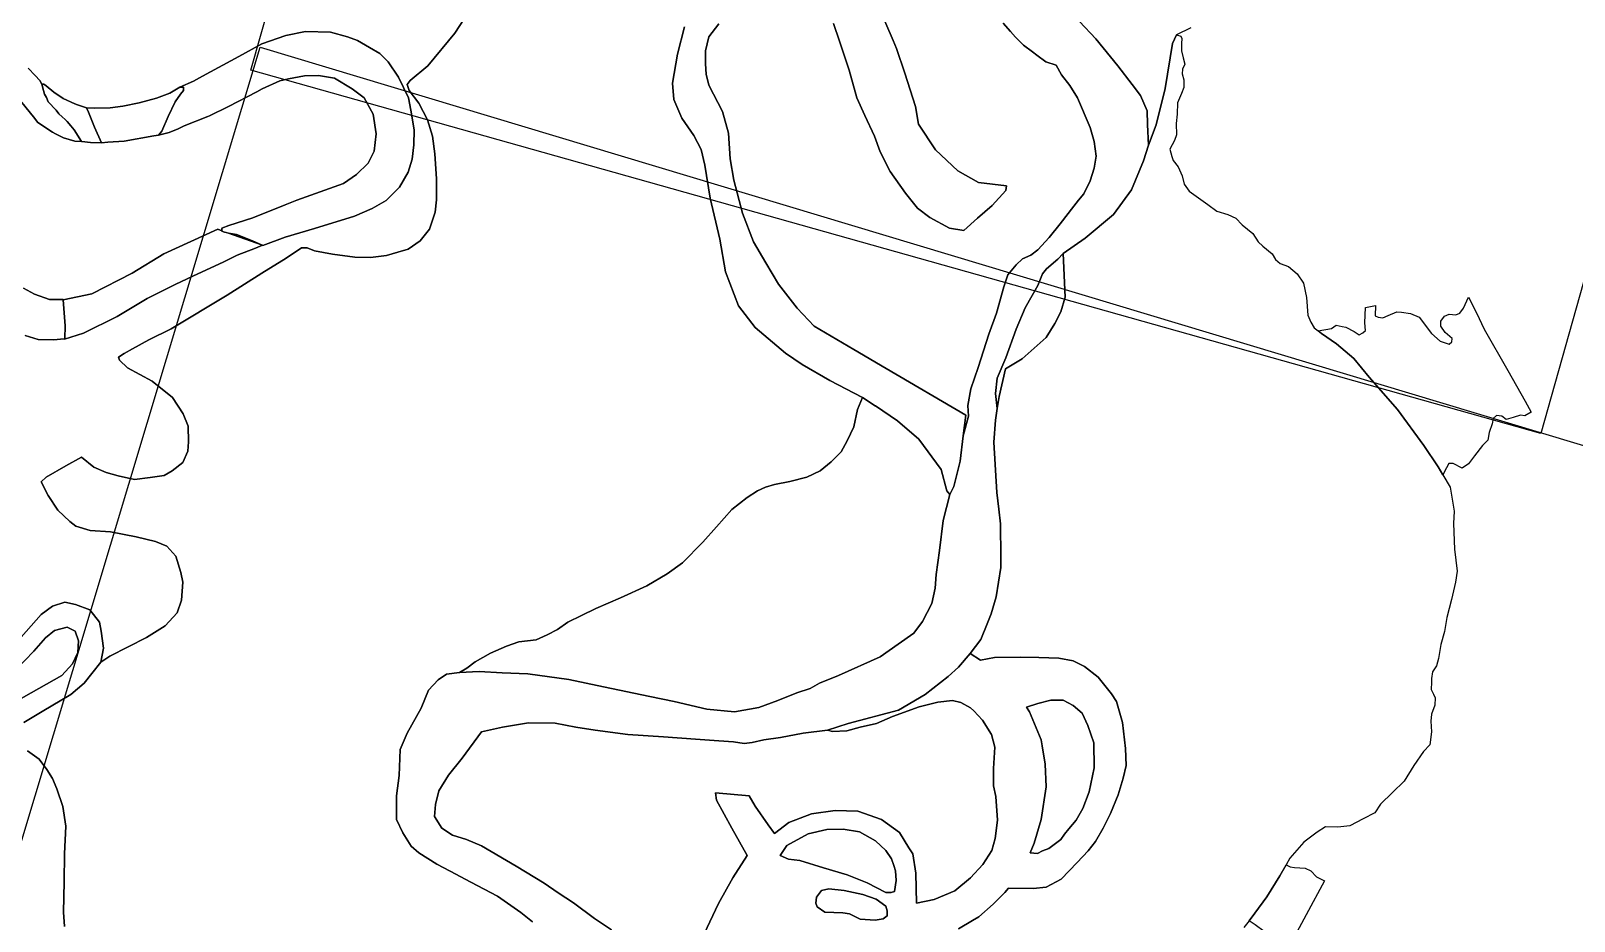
# Model space of a CAD drawing. Header units: inches. Extents: x 288635 to 1232953, y 676945 to 1655780.
# Drawn here: x 402985 to 440498, y 914513 to 936147 of the extents above; entities that cross this region are included whole.
import ezdxf

# ---------------------------------------------------------------- set-up
doc = ezdxf.new("R2010")
doc.units = ezdxf.units.IN
doc.header["$MEASUREMENT"] = 0
doc.layers.add('Images', color=7, linetype='Continuous')
picture_1 = doc.add_image_def('image12.jpg', size_in_pixel=(1536, 2752))
picture_2 = doc.add_image_def('image13.jpg', size_in_pixel=(2536, 3725))

msp = doc.modelspace()

# ---------------------------------------------------------------- linework, layer by layer
at = {"color": 1}
for points in [[(423459.3429, 937045.8249), (423943.1592, 935912.1061), (424026.6107, 935716.5556), (424229.8111, 935115.4211), (424492.2783, 934311.0861), (424561.7082, 933883.8994), (424974.8792, 933252.7507), (425516.747, 932744.7497), (426016.2813, 932465.3491), (426702.0827, 932380.6823), (426682.69, 932271.6189), (426354.9487, 931906.548), (425999.348, 931593.2807), (425660.6806, 931296.9468), (425318.8383, 931352.333), (424837.2956, 931611.6252), (424535.67, 931839.1673), (424244.6278, 932204.293), (423874.2104, 932733.4608), (423630.7932, 933204.42), (423487.9179, 933585.4208), (423260.3758, 934093.4218), (423059.2921, 934522.0477), (422879.3751, 935188.799), (422641.2496, 935897.8838), (422498.3743, 936326.5096)], [(422498.3743, 936326.5096), (422641.2496, 935897.8838), (422879.3751, 935188.799), (423059.2921, 934522.0477), (423260.3758, 934093.4218), (423487.9179, 933585.4208), (423630.7932, 933204.42), (423874.2104, 932733.4608), (424244.6278, 932204.293), (424535.67, 931839.1673), (424837.2956, 931611.6252), (425318.8383, 931352.333), (425660.6806, 931296.9468), (425999.348, 931593.2807), (426354.9487, 931906.548), (426682.69, 932271.6189), (426702.0827, 932380.6823), (426016.2813, 932465.3491), (425516.747, 932744.7497), (424974.8792, 933252.7507), (424561.7082, 933883.8994), (424492.2783, 934311.0861), (424229.8111, 935115.4211), (424026.6107, 935716.5556), (423943.1592, 935912.1061), (423459.3429, 937045.8249)], [(413640.8126, 936626.5195), (413290.2919, 936088.0384), (412634.9706, 935295.5568), (412203.1697, 934945.0361), (412132.0495, 934843.4359), (412177.7696, 934701.1957), (412416.5301, 934391.315), (412629.8905, 933984.9142), (412746.7308, 933588.6734), (412802.6109, 933156.8726), (412843.251, 932552.3514), (412848.331, 932039.2703), (412812.7709, 931739.5497), (412675.6106, 931328.0689), (412452.0902, 931048.6683), (412157.4496, 930845.4679), (411908.5291, 930769.2678), (411629.1285, 930687.9876), (411243.0478, 930642.2675), (410856.967, 930647.3475), (410313.4059, 930718.4677), (409876.525, 930799.7479), (409698.7247, 930870.868), (409561.5644, 930870.868), (409190.7237, 930621.9475), (408596.3625, 930261.2668), (407753.0808, 929722.7857), (406396.7181, 928904.9041), (405853.157, 928635.6635), (405456.9162, 928422.3031), (405253.7158, 928310.5429), (405116.5555, 928219.1027), (405136.8756, 928142.9025), (405334.996, 927954.9422), (405934.4372, 927634.9015), (406427.1981, 927238.6607), (406686.2787, 926842.4199), (406808.1989, 926537.6193), (406813.2789, 926156.6186), (406798.0389, 925933.0981), (406676.1186, 925658.7776), (406417.0381, 925455.5772), (406223.9977, 925338.7369), (405883.637, 925293.0168), (405502.6363, 925247.2967), (405106.3955, 925333.6569), (404816.8349, 925414.9371), (404512.0343, 925541.9373), (404212.3137, 925785.7778), (403831.3129, 925577.4974), (403358.872, 925298.0968), (403236.9518, 925191.4166), (403404.5921, 924856.136), (403638.2726, 924500.5353), (403932.9131, 924226.2147), (404080.2334, 924109.3745), (404425.6741, 924002.6943), (404923.5151, 923977.2942), (405548.3564, 923855.374), (406010.6373, 923738.5337), (406290.0379, 923626.7735), (406508.4783, 923382.933), (406630.3985, 922981.6122), (406676.1186, 922747.9317), (406645.6386, 922311.0509), (406544.0384, 922001.1703), (406249.3978, 921686.2096), (405792.1969, 921401.7291), (404908.2751, 920949.6082), (404684.7547, 920802.2879), (404747.0756, 921144.6875), (404696.2755, 921561.2483), (404650.5554, 921779.6888), (404421.955, 922074.3293), (404071.4343, 922206.4096), (403807.2737, 922262.2897), (403507.5531, 922170.8495), (403238.3126, 921967.6491), (402750.6316, 921413.928)], [(402815.3109, 919339.2449), (403257.2718, 919608.4855), (403953.2332, 920019.9663), (404278.3538, 920299.3668), (404466.3142, 920527.9673), (404684.7547, 920802.2879), (404908.2751, 920949.6082), (405792.1969, 921401.7291), (406249.3978, 921686.2096), (406544.0384, 922001.1703), (406645.6386, 922311.0509), (406676.1186, 922747.9317), (406630.3985, 922981.6122), (406508.4783, 923382.933), (406290.0379, 923626.7735), (406010.6373, 923738.5337), (405548.3564, 923855.374), (404923.5151, 923977.2942), (404425.6741, 924002.6943), (404080.2334, 924109.3745), (403932.9131, 924226.2147), (403638.2726, 924500.5353), (403404.5921, 924856.136), (403236.9518, 925191.4166), (403358.872, 925298.0968), (403831.3129, 925577.4974), (404212.3137, 925785.7778), (404512.0343, 925541.9373), (404816.8349, 925414.9371), (405106.3955, 925333.6569), (405502.6363, 925247.2967), (405883.637, 925293.0168), (406223.9977, 925338.7369), (406417.0381, 925455.5772), (406676.1186, 925658.7776), (406798.0389, 925933.0981), (406813.2789, 926156.6186), (406808.1989, 926537.6193), (406686.2787, 926842.4199), (406427.1981, 927238.6607), (405934.4372, 927634.9015), (405334.996, 927954.9422), (405136.8756, 928142.9025), (405116.5555, 928219.1027), (405253.7158, 928310.5429), (405456.9162, 928422.3031), (405853.157, 928635.6635), (406396.7181, 928904.9041), (407753.0808, 929722.7857), (408596.3625, 930261.2668), (409190.7237, 930621.9475), (409561.5644, 930870.868), (409698.7247, 930870.868), (409876.525, 930799.7479), (410313.4059, 930718.4677), (410856.967, 930647.3475), (411243.0478, 930642.2675), (411629.1285, 930687.9876), (411908.5291, 930769.2678), (412157.4496, 930845.4679), (412452.0902, 931048.6683), (412675.6106, 931328.0689), (412812.7709, 931739.5497), (412848.331, 932039.2703), (412843.251, 932552.3514), (412802.6109, 933156.8726), (412746.7308, 933588.6734), (412629.8905, 933984.9142), (412416.5301, 934391.315), (412177.7696, 934701.1957), (412132.0495, 934843.4359), (412203.1697, 934945.0361), (412634.9706, 935295.5568), (413290.2919, 936088.0384), (413640.8126, 936626.5195)], [(426623.1963, 936330.9356), (426800.9967, 936132.8152), (426922.9169, 935995.6549), (427115.9573, 935797.5346), (427329.3178, 935640.0542), (427435.998, 935558.7741), (427659.5184, 935396.2138), (427908.4389, 935309.8536), (428035.4392, 935076.1731), (428238.6396, 934822.1726), (428426.6, 934517.372), (428731.4006, 933796.0106), (428827.9208, 933460.7299), (428883.8009, 933105.1292), (428833.0008, 932810.4886), (428736.4806, 932500.608), (428584.0803, 932190.7273), (428452, 932033.247), (428335.1598, 931885.9267), (428004.9591, 931459.2059), (428004.9591, 931459.2059), (427735.7186, 931129.0052), (427465.97, 930830.0466), (427288.1697, 930692.8863), (427090.0493, 930606.5262), (426932.569, 930464.2859), (426734.4486, 930220.4454), (426632.8484, 929925.8048), (426460.128, 929285.7235), (426267.0876, 928777.7225), (426013.0871, 927964.9209), (425830.2068, 927446.7599), (425759.0866, 927045.439), (425774.3267, 926786.3585), (425650.8604, 926309.4868), (425711.4807, 926809.6045), (423774.5249, 927944.4035), (422987.4206, 928405.5421), (422022.1233, 928971.0782), (421609.3725, 929410.2874), (421159.58, 929992.3719), (420852.6627, 930510.9563), (420551.0371, 931018.9573), (420281.1615, 931717.4587), (420069.4944, 932521.7937), (419984.8276, 933035.0864), (419942.4942, 933664.796), (419794.3272, 934188.672), (419460.9516, 934823.6733), (419402.7431, 935093.5488), (419381.5764, 935342.2576), (419381.5764, 935665.05), (419466.2432, 935998.4256), (419704.3687, 936321.2179)], [(431181.3111, 936218.824), (430832.0604, 936047.3736), (430736.8102, 935844.1732), (430559.0099, 934745.621), (430336.7594, 933862.9693), (430336.7594, 933862.9693), (430152.609, 933367.6683), (430128.4034, 933872.2107), (430118.2433, 934207.4914), (429960.763, 934578.3321), (429757.5626, 934847.5727), (429407.0419, 935299.6936), (428868.5608, 935955.0149), (428477.4001, 936371.5757)], [(402849.0486, 928740.7201), (403166.5493, 928650.7616), (403531.675, 928640.1783), (403792.7608, 928663.0591), (403798.3081, 928663.5452), (403798.8681, 928653.0182), (404261.149, 928800.3385), (405079.0306, 929206.7393), (405815.6321, 929643.6202), (406511.5935, 929989.0609), (407039.9145, 930243.0614), (407659.6758, 930527.542), (408000.0365, 930695.1823), (408441.9973, 930862.8226), (408611.7892, 930937.7308), (408626.5018, 930930.963), (409170.0629, 931134.1634), (409876.1843, 931342.4438), (410851.5463, 931642.1644), (411283.3472, 931830.1248), (411623.7078, 932028.2452), (411628.9995, 932033.5369), (411938.6685, 932343.2058), (411943.9602, 932348.4975), (412157.3206, 932714.2582), (412253.8408, 933029.2189), (412294.4809, 933374.6596), (412299.5609, 933745.5003), (412218.2807, 934217.9412), (412167.4806, 934522.7419), (411923.6401, 935020.5828), (411669.6396, 935391.4236), (411471.5192, 935599.704), (411217.5187, 935747.0243), (410922.8781, 935909.5846), (410684.1176, 936001.0248), (410267.5568, 936112.785), (409657.9556, 936133.1051), (409180.4346, 936036.5849), (408601.3135, 935833.3845), (408039.4914, 935526.5318), (407159.8992, 935046.1213), (406938.6923, 934925.3038), (406609.4533, 934776.1073), (406359.6861, 934632.1736), (406042.8506, 934514.0583), (405621.0298, 934399.3231), (405220.9172, 934314.673), (404916.1166, 934276.5729), (404539.3491, 934268.1062), (404340.8672, 934277.4028), (404118.5047, 934350.7643), (404051.1302, 934376.74), (403766.6496, 934502.0469), (403543.1292, 934657.8339), (403360.2488, 934811.9275), (403302.6753, 934852.5676), (403255.1539, 934854.868), (403206.1551, 934938.9278), (403089.4804, 935063.9045), (402923.5444, 935242.6048)], [(418870.4004, 936241.49), (418701.0667, 935581.0887), (418582.5331, 934878.3539), (418616.3999, 934480.4198), (418811.1336, 934023.2189), (419099.0008, 933608.3514), (419276.8012, 933261.2174), (419369.9347, 932880.2166), (419496.935, 932084.3483), (419734.0021, 931085.2797), (419869.469, 930289.4114), (420182.7363, 929468.1431), (420589.1371, 928934.742), (421325.7386, 928316.6741), (421732.1394, 928037.2736), (422409.4741, 927647.8061), (423201.9028, 927238.8008), (423074.9025, 926946.7002), (422986.0024, 926521.2493), (422827.252, 926184.6986), (422681.2017, 925917.9981), (422439.9013, 925670.3476), (422169.6871, 925457.2698), (421847.9531, 925304.8695), (421431.3922, 925199.8826), (421060.5515, 925123.6825), (420842.1111, 925062.7223), (420649.0707, 924966.2022), (420395.0702, 924803.6418), (420024.2294, 924519.1613), (419653.3887, 924097.5204), (419318.108, 923721.5997), (418825.347, 923223.7587), (418449.4263, 922954.5181), (417956.6653, 922659.8775), (417321.664, 922370.317), (416717.1428, 922111.2364), (416371.7021, 921943.5961), (416036.4215, 921775.9558), (415782.4209, 921598.1554), (415538.5805, 921471.1552), (415264.2938, 921346.8137), (414846.2513, 921298.1303), (414549.9174, 921192.2968), (414158.3332, 921022.9631), (413782.6242, 920816.5877), (413581.5404, 920657.8374), (413401.6234, 920557.2955), (413089.4144, 920514.9621), (412888.3307, 920377.3785), (412650.2052, 920123.378), (412475.5799, 919689.4604), (412131.6209, 919080.9175), (411962.2872, 918684.0418), (411935.8288, 918054.3322), (411872.3287, 917556.9145), (411872.3287, 916985.4134), (412025.7873, 916657.3294), (412232.1627, 916334.5371), (412417.3714, 916175.7867), (412851.289, 915900.6195), (413173.727, 915726.999), (413676.7906, 915456.1186), (414327.6669, 915122.743), (414893.8764, 914720.5755), (415179.627, 914493.0334)], [(419704.3687, 936321.2179), (419466.2432, 935998.4256), (419381.5764, 935665.05), (419381.5764, 935342.2576), (419402.7431, 935093.5488), (419460.9516, 934823.6733), (419794.3272, 934188.672), (419942.4942, 933664.796), (419984.8276, 933035.0864), (420069.4944, 932521.7937), (420281.1615, 931717.4587), (420551.0371, 931018.9573), (420852.6627, 930510.9563), (421159.58, 929992.3719), (421609.3725, 929410.2874), (422022.1233, 928971.0782), (422987.4206, 928405.5421), (423774.5249, 927944.4035), (425711.4807, 926809.6045), (425650.8604, 926309.4868), (425576.0138, 925692.0022), (425423.6135, 925073.9343), (425322.807, 924876.596), (425252.9569, 924971.8462), (425113.2566, 925486.1973), (424567.1555, 926229.1487), (424052.8045, 926673.6496), (423513.9008, 927031.5782), (423506.7034, 927035.6003), (423201.9028, 927238.8008), (422409.4741, 927647.8061), (421732.1394, 928037.2736), (421325.7386, 928316.6741), (420589.1371, 928934.742), (420182.7363, 929468.1431), (419869.469, 930289.4114), (419734.0021, 931085.2797), (419496.935, 932084.3483), (419369.9347, 932880.2166), (419276.8012, 933261.2174), (419099.0008, 933608.3514), (418811.1336, 934023.2189), (418616.3999, 934480.4198), (418582.5331, 934878.3539), (418701.0667, 935581.0887), (418870.4004, 936241.49)], [(425529.792, 914323.2732), (425871.6488, 914525.5966), (426027.633, 914617.9138), (426378.1537, 914922.7144), (426662.6343, 915207.195), (426745.4503, 915310.4715), (427345.7687, 915309.0492), (427663.2693, 915340.7993), (428025.22, 915531.2997), (428415.7458, 915934.5255), (428688.7964, 916223.451), (428860.2467, 916452.0515), (429053.9221, 916772.7271), (429231.7224, 917125.1528), (429415.8728, 917582.3538), (429539.6981, 917985.5796), (429609.5482, 918293.5552), (429596.8482, 918709.481), (429517.473, 919341.3073), (429374.5977, 919849.3083), (429250.7725, 920039.8087), (428930.0968, 920439.8595), (428599.8962, 920703.385), (428323.6706, 920839.9103), (427974.4199, 920900.2354), (427482.2939, 920916.1104), (427034.6181, 920925.6354), (426405.9668, 920919.2854), (426069.3496, 920853.9424), (425814.2726, 921018.7266), (426078.4585, 921358.689), (426228.6193, 921736.016), (426326.109, 921980.9902), (426453.1093, 922393.7411), (426561.0595, 923104.9425), (426559.548, 923357.369), (426554.7095, 924165.3946), (426510.2594, 924520.9953), (426463.9572, 924927.7076), (426395.1654, 926155.3768), (426432.2072, 926689.8362), (426475.5017, 926972.3326), (426520.4018, 927265.3061), (426679.1521, 927932.0574), (427081.3196, 928175.4746), (427663.4041, 928694.0589), (427875.0712, 929032.7263), (428023.2381, 929318.4768), (428129.0717, 929678.3109), (428076.1549, 930736.6463), (428615.906, 931107.0638), (429301.7073, 931684.9149), (429739.8582, 932281.8161), (430031.9588, 932986.6675), (430152.609, 933367.6683), (430336.7594, 933862.9693), (430559.0099, 934745.621), (430736.8102, 935844.1732), (430832.0604, 936047.3736), (430941.6926, 936020.7412), (430962.0126, 935959.7811), (430951.8526, 935837.8608), (430956.9326, 935665.1405), (430997.5727, 935492.4201), (431038.2127, 935340.0198), (430977.2526, 935213.0196), (430972.1726, 935101.2593), (431012.8127, 934953.939), (431007.7327, 934771.0587), (430956.9326, 934623.7384), (430855.3324, 934400.2179), (430850.2524, 934125.8974), (430824.8523, 933892.2169), (430829.9323, 933622.9764), (430784.2122, 933480.7361), (430672.452, 933272.4557), (430723.2521, 933094.6553), (430748.6522, 932998.1351), (430870.5724, 932845.7348), (430972.1726, 932627.2944), (431017.8927, 932424.094), (431139.813, 932251.3736), (431591.9339, 931926.253), (431810.3743, 931763.6927), (432079.6148, 931682.4125), (432277.7352, 931596.0523), (432430.1355, 931433.492), (432684.136, 931225.2116), (432816.2163, 931016.9312), (432927.9765, 930915.331), (433161.657, 930732.4506), (433242.9372, 930590.2103), (433354.6974, 930493.6901), (433552.8178, 930422.57), (433766.1782, 930239.6896), (433923.6585, 930016.1692), (433989.6987, 929670.7285), (434025.2587, 929238.9276), (434096.3789, 929066.2073), (434182.739, 928929.047), (434274.0388, 928861.2243), (434360.5394, 928796.9667), (434721.2201, 928537.8862), (435142.861, 928187.3655), (435513.7017, 927735.2446), (436204.5831, 926942.763), (436844.6644, 926074.0813), (437195.1851, 925550.8402), (437309.3715, 925356.523), (437484.7456, 925058.0792), (437581.2658, 924478.9581), (437566.0258, 924179.2375), (437586.3458, 923549.3162), (437657.466, 923020.9952), (437616.8259, 922751.7546), (437520.3057, 922330.1138), (437403.4655, 921893.2329), (437347.5854, 921552.8722), (437256.1452, 921232.8316), (437256.1452, 921232.8316), (437200.2651, 920897.5509), (437149.465, 920719.7506), (437052.9448, 920572.4303), (437027.5447, 920409.87), (437027.5447, 920318.4298), (437022.4647, 920145.7094), (437083.4248, 920028.8692), (437118.9849, 919942.509), (437113.9049, 919764.7087), (437027.5447, 919541.1882), (437012.3047, 919373.5479), (437027.5447, 919109.3874), (436991.9847, 918794.4267), (436839.5844, 918631.8664), (436600.8239, 918291.5057), (436367.1434, 917915.585), (436082.6628, 917641.2644), (435793.1023, 917351.7038), (435655.942, 917148.5034), (435366.3814, 917001.1831), (435046.3408, 916828.4628), (434751.7002, 916797.9827), (434457.0596, 916808.1427), (434248.7792, 916676.0625), (433928.7385, 916432.222), (433588.3779, 916041.0612), (433497.699, 915882.3732), (433344.5374, 915614.3404), (433024.4967, 915106.3393), (432740.0162, 914710.0986), (432599.3615, 914524.3283), (432470.7756, 914354.4978)], [(402923.5444, 935242.6048), (403089.4804, 935063.9045), (403206.1551, 934938.9278), (403255.1539, 934854.868), (403290.822, 934698.4739), (403316.222, 934608.7271), (403368.7155, 934524.0603), (403405.9337, 934424.5114), (403596.821, 934217.7168), (403663.3319, 934131.3694), (403744.2577, 934059.6923), (403817.453, 933994.8621), (403869.848, 933940.7556), (403958.6114, 933838.3363), (404039.2527, 933745.2886), (404039.2527, 933745.2886), (404214.0875, 933460.5576), (404056.3867, 933464.6012), (403776.9861, 933545.8814), (403583.1022, 933644.6524), (403507.7456, 933683.0416), (403157.2249, 933921.8021), (403048.2338, 934056.3728), (402659.3839, 934536.4834)], [(402659.3839, 934536.4834), (403048.2338, 934056.3728), (403157.2249, 933921.8021), (403507.7456, 933683.0416), (403583.1022, 933644.6524), (403776.9861, 933545.8814), (404056.3867, 933464.6012), (404214.0875, 933460.5576), (404217.053, 933455.728), (404224.9367, 933454.852), (404436.0333, 933431.3968), (404436.0333, 933431.3968), (404704.4495, 933425.6712), (404857.563, 933442.5848), (405250.189, 933464.6012), (405975.4267, 933596.0505), (406088.7522, 933616.1716), (406346.9861, 933679.6717), (406567.1199, 933768.5719), (406712.1913, 933839.1763), (407285.4925, 934064.6318), (407326.0192, 934080.5693), (407788.3002, 934309.1697), (408479.1815, 934664.7704), (408606.1818, 934735.8906), (409032.9027, 934928.931), (409246.2631, 934979.7311), (409637.4239, 935055.9312), (409977.7845, 935066.0912), (410363.8653, 934994.9711), (410795.6662, 934740.9706), (411085.2268, 934517.4502), (411303.6672, 934121.2094), (411374.7873, 933643.6884), (411329.0672, 933227.1276), (411186.9948, 932932.8346), (410902.5581, 932658.3781), (410587.5974, 932439.9377), (410242.1568, 932318.0174), (409449.6752, 932033.5369), (409170.2746, 931916.6966), (408382.873, 931601.736), (407798.6719, 931413.7756), (407631.0315, 931352.8155), (407631.2373, 931349.5229), (407625.7398, 931347.5238), (407629.4082, 931288.8287), (407532.6755, 931325.1035), (406219.8314, 930729.4776), (405449.8714, 930258.3014), (404469.4294, 929760.4604), (403772.3422, 929613.1885), (403771.9172, 929619.1386), (403436.6365, 929619.1386), (403070.8757, 929751.2188), (402806.7152, 929893.4591)], [(402806.7152, 929893.4591), (403070.8757, 929751.2188), (403436.6365, 929619.1386), (403771.9172, 929619.1386), (403772.3422, 929613.1885), (403817.6372, 928979.0573), (403807.4772, 928669.1767), (403802.3443, 928668.7269), (403802.1855, 928663.885), (403798.3081, 928663.5452), (403792.7608, 928663.0591), (403531.675, 928640.1783), (403166.5493, 928650.7616), (402849.0486, 928740.7201)], [(402750.6316, 921413.928), (403238.3126, 921967.6491), (403507.5531, 922170.8495), (403807.2737, 922262.2897), (404071.4343, 922206.4096), (404421.955, 922074.3293), (404650.5554, 921779.6888), (404650.5554, 921779.6888), (404696.2755, 921561.2483), (404747.0756, 921144.6875), (404684.7547, 920802.2879), (404466.3142, 920527.9673), (404278.3538, 920299.3668), (403953.2332, 920019.9663), (403257.2718, 919608.4855), (402815.3109, 919339.2449)], [(402044.5102, 919529.2443), (402988.69, 920062.2947), (403736.1536, 920484.2862), (403995.2341, 920768.7667), (404127.3144, 921043.0873), (404142.5544, 921322.4878), (404061.2742, 921561.2483), (403868.2339, 921657.7685), (403558.3532, 921576.4883), (403339.9128, 921393.608), (403055.4322, 921073.5673), (402623.6314, 920616.3664)], [(402623.6314, 920616.3664), (403055.4322, 921073.5673), (403339.9128, 921393.608), (403558.3532, 921576.4883), (403868.2339, 921657.7685), (404061.2742, 921561.2483), (404142.5544, 921322.4878), (404127.3144, 921043.0873), (403995.2341, 920768.7667), (403736.1536, 920484.2862), (402988.69, 920062.2947), (402044.5102, 919529.2443)], [(419347.9446, 914207.7315), (419702.487, 914937.983), (420051.7377, 915562.4009), (420395.6967, 916107.4437), (420027.5237, 916772.4466), (419651.6022, 917451.445), (419626.2022, 917634.3254), (420449.1638, 917558.1252), (420591.4041, 917309.2047), (420906.3647, 916852.0038), (421063.733, 916645.7567), (421406.4071, 916906.4869), (421956.7415, 917123.4457), (422533.5343, 917202.8209), (423089.1604, 917186.9458), (423660.6616, 916980.5704), (424099.8708, 916663.0698), (424328.2596, 916297.944), (424424.7798, 916145.5437), (424495.8999, 915678.1828), (424511.14, 914951.7414), (424945.5909, 915039.5547), (425443.4319, 915247.8351), (425824.4326, 915562.7957), (426124.1532, 915887.9164), (426347.6737, 916228.2771), (426423.8738, 916522.9176), (426479.7539, 916964.8785), (426444.1939, 917538.9197), (426388.3138, 917803.0802), (426383.2337, 918219.641), (426418.7938, 918742.8821), (426332.4336, 919047.6827), (426113.9932, 919393.1234), (425905.7128, 919621.7238), (425824.4326, 919697.924), (425590.7522, 919830.0043), (425387.5518, 919875.7243), (425031.951, 919835.0843), (424574.7501, 919723.324), (423929.5888, 919484.5636), (423538.4281, 919311.8432), (423142.1873, 919230.5631), (422817.0666, 919139.1229), (422471.6259, 919118.8028), (422349.7057, 919154.3629), (422852.6267, 919311.8432), (424071.8291, 919642.0439), (424722.0704, 920023.0446), (425280.8715, 920454.8455), (425534.8721, 920683.446), (425814.2726, 921018.7266), (425814.2726, 921018.7266), (426069.3496, 920853.9424), (426405.9668, 920919.2854), (427034.6181, 920925.6354), (427482.2939, 920916.1104), (427974.4199, 920900.2354), (428323.6706, 920839.9103), (428599.8962, 920703.385), (428930.0968, 920439.8595), (429250.7725, 920039.8087), (429374.5977, 919849.3083), (429517.473, 919341.3073), (429596.8482, 918709.481), (429609.5482, 918293.5552), (429539.6981, 917985.5796), (429415.8728, 917582.3538), (429231.7224, 917125.1528), (429053.9221, 916772.7271), (428860.2467, 916452.0515), (428688.7964, 916223.451), (428415.7458, 915934.5255), (428025.22, 915531.2997), (427663.2693, 915340.7993), (427345.7687, 915309.0492), (426745.4503, 915310.4715), (426662.6343, 915207.195), (426378.1537, 914922.7144), (426027.633, 914617.9138), (425871.6488, 914525.5966), (425529.792, 914323.2732)], [(417096.9073, 914299.9052), (416686.2731, 914575.0724), (416174.0388, 914956.0732), (415806.1614, 915203.7237), (415460.7207, 915437.4042), (414785.0793, 915848.885), (413941.7977, 916346.726), (413570.9569, 916499.1263), (413230.5962, 916600.7265), (412971.5157, 916773.4468), (412798.7954, 917052.8474), (412819.1154, 917347.488), (412900.3956, 917677.6886), (413139.156, 918063.7694), (413469.3567, 918475.2502), (413935.871, 919109.1932), (414450.222, 919223.4934), (415085.2233, 919331.4436), (415726.5746, 919325.0936), (416228.2256, 919223.4934), (416704.4765, 919153.6433), (417491.8781, 919052.0431), (418361.8298, 918988.5429), (419142.8814, 918931.3928), (419708.0325, 918893.2927), (420063.6332, 918867.8927), (420323.9838, 918829.7926), (420520.8341, 918855.1927), (420800.2347, 918918.6928), (421206.6355, 918975.8429), (421759.0866, 919083.7931), (422349.7057, 919154.3629), (422471.6259, 919118.8028), (422817.0666, 919139.1229), (423142.1873, 919230.5631), (423538.4281, 919311.8432), (423929.5888, 919484.5636), (424574.7501, 919723.324), (425031.951, 919835.0843), (425387.5518, 919875.7243), (425590.7522, 919830.0043), (425824.4326, 919697.924), (425905.7128, 919621.7238), (426113.9932, 919393.1234), (426113.9932, 919393.1234), (426332.4336, 919047.6827), (426418.7938, 918742.8821), (426383.2337, 918219.641), (426388.3138, 917803.0802), (426444.1939, 917538.9197), (426479.7539, 916964.8785), (426423.8738, 916522.9176), (426347.6737, 916228.2771), (426124.1532, 915887.9164), (425824.4326, 915562.7957), (425443.4319, 915247.8351), (424945.5909, 915039.5547), (424511.14, 914951.7414), (424495.8999, 915678.1828), (424424.7798, 916145.5437), (424328.2596, 916297.944), (424099.8708, 916663.0698), (423660.6616, 916980.5704), (423089.1604, 917186.9458), (422533.5343, 917202.8209), (421956.7415, 917123.4457), (421406.4071, 916906.4869), (421063.733, 916645.7567), (420906.3647, 916852.0038), (420591.4041, 917309.2047), (420449.1638, 917558.1252), (419626.2022, 917634.3254), (419651.6022, 917451.445), (420027.5237, 916772.4466), (420395.6967, 916107.4437), (420051.7377, 915562.4009), (419702.487, 914937.983), (419347.9446, 914207.7315)], [(403805.9129, 914382.8484), (403775.4328, 914733.3691), (403795.7529, 915469.9705), (403800.8329, 916145.6119), (403831.3129, 916821.2532), (403765.2728, 917298.7742), (403616.2616, 917730.4957), (403511.2723, 917982.8822), (403374.112, 918201.3227), (403186.1517, 918445.1631), (402906.7511, 918653.4436)], [(402906.7511, 918653.4436), (403186.1517, 918445.1631), (403374.112, 918201.3227), (403511.2723, 917982.8822), (403616.2616, 917730.4957), (403765.2728, 917298.7742), (403831.3129, 916821.2532), (403800.8329, 916145.6119), (403795.7529, 915469.9705), (403775.4328, 914733.3691), (403805.9129, 914382.8484)]]:
    msp.add_lwpolyline(points, dxfattribs=at)
at = {"color": 1, "ltscale": 3}
for points in [[(415179.627, 914493.0334), (414893.8764, 914720.5755), (414327.6669, 915122.743), (413676.7906, 915456.1186), (413173.727, 915726.999), (412851.289, 915900.6195), (412417.3714, 916175.7867), (412232.1627, 916334.5371), (412025.7873, 916657.3294), (411872.3287, 916985.4134), (411872.3287, 917556.9145), (411935.8288, 918054.3322), (411962.2872, 918684.0418), (412131.6209, 919080.9175), (412475.5799, 919689.4604), (412650.2052, 920123.378), (412888.3307, 920377.3785), (413089.4144, 920514.9621), (413401.6234, 920557.2955), (413878.7209, 920582.3961), (414443.872, 920544.296), (415066.1732, 920518.896), (416063.1252, 920385.5457), (416907.6769, 920207.7454), (418031.2058, 919968.7732), (418620.487, 919846.853), (419418.0486, 919663.9726), (420088.6099, 919603.0125), (420677.8911, 919704.6127), (421140.172, 919877.333), (421602.453, 920060.2134), (421928.759, 920167.1053), (422157.3594, 920294.1055), (422619.6403, 920482.0659), (423625.4824, 920934.1868), (424067.4432, 921244.0674), (424448.444, 921508.228), (424661.8044, 921792.7085), (424885.3249, 922234.6694), (424966.605, 922605.5102), (424986.9251, 922935.7108), (425068.2052, 923519.912), (425164.7254, 924246.3535), (425322.807, 924876.596), (425423.6135, 925073.9343), (425576.0138, 925692.0022), (425650.8604, 926309.4868), (425774.3267, 926786.3585), (425759.0866, 927045.439), (425830.2068, 927446.7599), (426013.0871, 927964.9209), (426267.0876, 928777.7225), (426460.128, 929285.7235), (426632.8484, 929925.8048), (426734.4486, 930220.4454), (426932.569, 930464.2859), (427090.0493, 930606.5262), (427288.1697, 930692.8863), (427465.97, 930830.0466), (427735.7186, 931129.0052), (428004.9591, 931459.2059), (428335.1598, 931885.9267), (428452, 932033.247), (428584.0803, 932190.7273), (428736.4806, 932500.608), (428833.0008, 932810.4886), (428883.8009, 933105.1292), (428827.9208, 933460.7299), (428731.4006, 933796.0106), (428426.6, 934517.372), (428238.6396, 934822.1726), (428035.4392, 935076.1731), (427908.4389, 935309.8536), (427659.5184, 935396.2138), (427435.998, 935558.7741), (427329.3178, 935640.0542), (427115.9573, 935797.5346), (426922.9169, 935995.6549), (426800.9967, 936132.8152), (426623.1963, 936330.9356)], [(428477.4001, 936371.5757), (428868.5608, 935955.0149), (429407.0419, 935299.6936), (429757.5626, 934847.5727), (429960.763, 934578.3321), (430118.2433, 934207.4914), (430128.4034, 933872.2107), (430152.609, 933367.6683), (430031.9588, 932986.6675), (429739.8582, 932281.8161), (429301.7073, 931684.9149), (428615.906, 931107.0638), (428076.1549, 930736.6463), (427948.571, 930601.4462), (427669.1704, 930367.7657), (427577.7303, 930240.7654), (427465.97, 929956.2849), (427151.0094, 929417.8038), (426937.649, 928894.5627), (426683.6485, 928198.6014), (426475.3681, 927710.9204), (426429.648, 927334.9996), (426475.5017, 926972.3326), (426432.2072, 926689.8362), (426395.1654, 926155.3768), (426463.9572, 924927.7076), (426510.2594, 924520.9953), (426554.7095, 924165.3946), (426559.548, 923357.369), (426561.0595, 923104.9425), (426453.1093, 922393.7411), (426326.109, 921980.9902), (426228.6193, 921736.016), (426078.4585, 921358.689), (425814.2726, 921018.7266), (425534.8721, 920683.446), (425280.8715, 920454.8455), (424722.0704, 920023.0446), (424071.8291, 919642.0439), (422852.6267, 919311.8432), (422349.7057, 919154.3629), (421759.0866, 919083.7931), (421206.6355, 918975.8429), (420800.2347, 918918.6928), (420520.8341, 918855.1927), (420323.9838, 918829.7926), (420063.6332, 918867.8927), (419708.0325, 918893.2927), (419142.8814, 918931.3928), (418361.8298, 918988.5429), (417491.8781, 919052.0431), (416704.4765, 919153.6433), (416228.2256, 919223.4934), (415726.5746, 919325.0936), (415085.2233, 919331.4436), (414450.222, 919223.4934), (413935.871, 919109.1932), (413469.3567, 918475.2502), (413139.156, 918063.7694), (412900.3956, 917677.6886), (412819.1154, 917347.488), (412798.7954, 917052.8474), (412971.5157, 916773.4468), (413230.5962, 916600.7265), (413570.9569, 916499.1263), (413941.7977, 916346.726), (414785.0793, 915848.885), (415460.7207, 915437.4042), (415806.1614, 915203.7237), (416174.0388, 914956.0732), (416686.2731, 914575.0724), (417096.9073, 914299.9052)]]:
    msp.add_lwpolyline(points, dxfattribs=at)
at = {"color": 1}
for points in [[(411669.6396, 935391.4236), (411923.6401, 935020.5828), (412167.4806, 934522.7419), (412218.2807, 934217.9412), (412299.5609, 933745.5003), (412294.4809, 933374.6596), (412253.8408, 933029.2189), (412157.3206, 932714.2582), (411943.9602, 932348.4975), (411938.6685, 932343.2058), (411628.9995, 932033.5369), (411623.7078, 932028.2452), (411283.3472, 931830.1248), (410851.5463, 931642.1644), (409876.1843, 931342.4438), (409170.0629, 931134.1634), (408626.5018, 930930.963), (408611.7892, 930937.7308), (408589.1429, 930948.1481), (408372.5013, 931047.8032), (407981.3405, 931195.1235), (407785.7282, 931234.8129), (407735.33, 931245.0386), (407689.9442, 931258.8517), (407629.8739, 931281.378), (407629.4082, 931288.8287), (407625.7398, 931347.5238), (407631.2373, 931349.5229), (407631.0315, 931352.8155), (407798.6719, 931413.7756), (408382.873, 931601.736), (409170.2746, 931916.6966), (409449.6752, 932033.5369), (410242.1568, 932318.0174), (410587.5974, 932439.9377), (410902.5581, 932658.3781), (411186.9948, 932932.8346), (411329.0672, 933227.1276), (411374.7873, 933643.6884), (411303.6672, 934121.2094), (411085.2268, 934517.4502), (410795.6662, 934740.9706), (410363.8653, 934994.9711), (409977.7845, 935066.0912), (409637.4239, 935055.9312), (409246.2631, 934979.7311), (409032.9027, 934928.931), (408606.1818, 934735.8906), (408479.1815, 934664.7704), (407788.3002, 934309.1697), (407326.0192, 934080.5693), (407285.4925, 934064.6318), (406712.1913, 933839.1763), (406567.1199, 933768.5719), (406346.9861, 933679.6717), (406088.7522, 933616.1716), (406164.9524, 933709.3051), (406321.586, 934064.9058), (406490.9197, 934420.5065), (406622.1533, 934606.7736), (406694.1201, 934699.9071), (406698.3534, 934776.1073), (406609.4533, 934776.1073), (406938.6923, 934925.3038), (407159.8992, 935046.1213), (408039.4914, 935526.5318), (408601.3135, 935833.3845), (409180.4346, 936036.5849), (409657.9556, 936133.1051), (410267.5568, 936112.785), (410684.1176, 936001.0248), (410922.8781, 935909.5846), (411217.5187, 935747.0243), (411471.5192, 935599.704), (411669.6396, 935391.4236)], [(404535.1158, 933806.672), (404704.4495, 933425.6712), (404436.0333, 933431.3968), (404224.9367, 933454.852), (404217.053, 933455.728), (404214.0875, 933460.5576), (404039.2527, 933745.2886), (403958.6114, 933838.3363), (403869.848, 933940.7556), (403817.453, 933994.8621), (403744.2577, 934059.6923), (403663.3319, 934131.3694), (403596.821, 934217.7168), (403405.9337, 934424.5114), (403368.7155, 934524.0603), (403316.222, 934608.7271), (403290.822, 934698.4739), (403255.1539, 934854.868), (403302.6753, 934852.5676), (403360.2488, 934811.9275), (403543.1292, 934657.8339), (403766.6496, 934502.0469), (404051.1302, 934376.74), (404118.5047, 934350.7643), (404340.8672, 934277.4028), (404382.7155, 934174.9727), (404535.1158, 933806.672)], [(406490.9197, 934420.5065), (406321.586, 934064.9058), (406164.9524, 933709.3051), (406088.7522, 933616.1716), (405975.4267, 933596.0505), (405250.189, 933464.6012), (404857.563, 933442.5848), (404704.4495, 933425.6712), (404535.1158, 933806.672), (404382.7155, 934174.9727), (404340.8672, 934277.4028), (404539.3491, 934268.1062), (404916.1166, 934276.5729), (405220.9172, 934314.673), (405621.0298, 934399.3231), (406042.8506, 934514.0583), (406359.6861, 934632.1736), (406609.4533, 934776.1073), (406698.3534, 934776.1073), (406694.1201, 934699.9071), (406622.1533, 934606.7736), (406490.9197, 934420.5065)], [(404261.149, 928800.3385), (403798.8681, 928653.0182), (403798.3081, 928663.5452), (403802.1855, 928663.885), (403802.3443, 928668.7269), (403807.4772, 928669.1767), (403817.6372, 928979.0573), (403772.3422, 929613.1885), (404469.4294, 929760.4604), (405449.8714, 930258.3014), (406219.8314, 930729.4776), (407532.6755, 931325.1035), (407629.4082, 931288.8287), (407629.8739, 931281.378), (407689.9442, 931258.8517), (407735.33, 931245.0386), (407785.7282, 931234.8129), (408589.1429, 930948.1481), (408611.7892, 930937.7308), (408441.9973, 930862.8226), (408000.0365, 930695.1823), (407659.6758, 930527.542), (407039.9145, 930243.0614), (406511.5935, 929989.0609), (405815.6321, 929643.6202), (405079.0306, 929206.7393), (404261.149, 928800.3385)], [(408372.5013, 931047.8032), (408589.1429, 930948.1481), (407785.7282, 931234.8129), (407981.3405, 931195.1235), (408372.5013, 931047.8032)], [(426520.4018, 927265.3061), (426475.5017, 926972.3326), (426429.648, 927334.9996), (426475.3681, 927710.9204), (426683.6485, 928198.6014), (426937.649, 928894.5627), (427151.0094, 929417.8038), (427465.97, 929956.2849), (427577.7303, 930240.7654), (427669.1704, 930367.7657), (427948.571, 930601.4462), (428076.1549, 930736.6463), (428129.0717, 929678.3109), (428023.2381, 929318.4768), (427875.0712, 929032.7263), (427663.4041, 928694.0589), (427081.3196, 928175.4746), (426679.1521, 927932.0574), (426520.4018, 927265.3061)], [(438128.2596, 929294.0088), (438313.4683, 928897.133), (438884.9695, 927897.006), (439308.3036, 927145.5878), (439456.4706, 926881.004), (439303.012, 926791.0455), (439191.8867, 926806.9205), (439017.2614, 926748.712), (438847.9277, 926701.087), (438736.8025, 926780.4621), (438609.8022, 926796.3371), (438530.4271, 926727.5453), (438503.9687, 926595.2534), (438435.1769, 926383.5863), (438403.4268, 926203.6693), (438271.1349, 926071.3774), (438075.3428, 925817.3769), (437932.4675, 925626.8765), (437773.7172, 925521.0429), (437556.7585, 925637.4598), (437450.9249, 925632.1681), (437392.7165, 925526.3346), (437309.3715, 925356.523), (437195.1851, 925550.8402), (436844.6644, 926074.0813), (436204.5831, 926942.763), (435513.7017, 927735.2446), (435142.861, 928187.3655), (434721.2201, 928537.8862), (434360.5394, 928796.9667), (434274.0388, 928861.2243), (434598.7109, 928918.2997), (434715.1278, 928997.6749), (434863.2947, 928960.6331), (434947.9616, 928950.0498), (435149.0453, 928844.2162), (435276.0456, 928759.5494), (435366.0041, 928807.1745), (435429.5042, 928865.3829), (435413.6292, 929055.8833), (435429.5042, 929426.3007), (435667.6297, 929473.9258), (435662.338, 929225.217), (435731.1298, 929193.4669), (435847.5467, 929172.3002), (435974.547, 929230.5087), (436186.2141, 929320.4672), (436302.631, 929315.1755), (436519.5897, 929278.1338), (436731.2568, 929188.1753), (437032.8824, 928796.5911), (437244.5495, 928606.0908), (437461.5083, 928537.299), (437525.1476, 928592.3237), (437530.3001, 928669.5909), (437360.9664, 928817.7579), (437256.8981, 928971.3189), (437255.1329, 929092.9251), (437350.383, 929214.6336), (437461.5083, 929262.2587), (437620.2586, 929246.3837), (437720.8005, 929283.4255), (437805.4673, 929410.4257), (437932.4675, 929675.0096), (438128.2596, 929294.0088)], [(423625.4824, 920934.1868), (422619.6403, 920482.0659), (422157.3594, 920294.1055), (421928.759, 920167.1053), (421602.453, 920060.2134), (421140.172, 919877.333), (420677.8911, 919704.6127), (420088.6099, 919603.0125), (419418.0486, 919663.9726), (418620.487, 919846.853), (418031.2058, 919968.7732), (416907.6769, 920207.7454), (416063.1252, 920385.5457), (415066.1732, 920518.896), (414443.872, 920544.296), (413878.7209, 920582.3961), (413401.6234, 920557.2955), (413581.5404, 920657.8374), (413782.6242, 920816.5877), (414158.3332, 921022.9631), (414549.9174, 921192.2968), (414846.2513, 921298.1303), (415264.2938, 921346.8137), (415538.5805, 921471.1552), (415782.4209, 921598.1554), (416036.4215, 921775.9558), (416371.7021, 921943.5961), (416717.1428, 922111.2364), (417321.664, 922370.317), (417956.6653, 922659.8775), (418449.4263, 922954.5181), (418825.347, 923223.7587), (419318.108, 923721.5997), (419653.3887, 924097.5204), (420024.2294, 924519.1613), (420395.0702, 924803.6418), (420649.0707, 924966.2022), (420842.1111, 925062.7223), (421060.5515, 925123.6825), (421431.3922, 925199.8826), (421847.9531, 925304.8695), (422169.6871, 925457.2698), (422439.9013, 925670.3476), (422681.2017, 925917.9981), (422827.252, 926184.6986), (422986.0024, 926521.2493), (423074.9025, 926946.7002), (423201.9028, 927238.8008), (423506.7034, 927035.6003), (423513.9008, 927031.5782), (424052.8045, 926673.6496), (424567.1555, 926229.1487), (425113.2566, 925486.1973), (425252.9569, 924971.8462), (425322.807, 924876.596), (425164.7254, 924246.3535), (425068.2052, 923519.912), (424986.9251, 922935.7108), (424966.605, 922605.5102), (424885.3249, 922234.6694), (424661.8044, 921792.7085), (424448.444, 921508.228), (424067.4432, 921244.0674), (423625.4824, 920934.1868)], [(427781.0832, 919883.048), (427461.0426, 919801.7679), (427183.8582, 919713.6145), (427256.9955, 919601.4038), (427546.5561, 918915.6024), (427569.6541, 918774.5833), (427643.0763, 918326.3212), (427663.3963, 917777.6802), (427546.5561, 916985.1986), (427373.8357, 916406.0774), (427276.5205, 916176.0597), (427455.9626, 916159.4006), (427577.8828, 916220.3607), (427730.2831, 916281.3208), (427862.3634, 916377.841), (428019.8437, 916499.7613), (428106.2039, 916626.7615), (428213.8029, 916753.2376), (428395.7644, 916967.1222), (428553.2448, 917251.6028), (428710.7251, 917652.9236), (428827.5653, 918237.1247), (428822.4853, 918846.726), (428675.165, 919268.3668), (428538.0047, 919563.0074), (428319.5643, 919756.0478), (428075.7238, 919883.048), (427781.0832, 919883.048)], [(427577.8828, 916220.3607), (427455.9626, 916159.4006), (427276.5205, 916176.0597), (427373.8357, 916406.0774), (427546.5561, 916985.1986), (427663.3963, 917777.6802), (427643.0763, 918326.3212), (427569.6541, 918774.5833), (427546.5561, 918915.6024), (427256.9955, 919601.4038), (427183.8582, 919713.6145), (427461.0426, 919801.7679), (427781.0832, 919883.048), (428075.7238, 919883.048), (428319.5643, 919756.0478), (428538.0047, 919563.0074), (428675.165, 919268.3668), (428822.4853, 918846.726), (428827.5653, 918237.1247), (428710.7251, 917652.9236), (428553.2448, 917251.6028), (428395.7644, 916967.1222), (428213.8029, 916753.2376), (428106.2039, 916626.7615), (428019.8437, 916499.7613), (427862.3634, 916377.841), (427730.2831, 916281.3208), (427577.8828, 916220.3607)], [(423314.0214, 915441.3838), (423771.2224, 915209.6083), (423895.0476, 915209.6083), (423977.5978, 915235.0084), (424022.0479, 915498.5339), (423999.8228, 915736.6594), (423958.5477, 915863.6596), (423907.7476, 916025.5849), (423768.0474, 916231.9604), (423517.2219, 916466.9108), (423129.8711, 916682.8113), (422732.9953, 916749.4864), (422329.7695, 916739.9614), (421878.9186, 916635.1862), (421358.2175, 916352.6106), (421199.4672, 916108.1351), (421399.4926, 916019.2349), (421678.8932, 915987.4849), (422253.5693, 915806.5095), (422825.0705, 915641.4092), (423314.0214, 915441.3838)], [(423895.0476, 915209.6083), (423771.2224, 915209.6083), (423314.0214, 915441.3838), (422825.0705, 915641.4092), (422253.5693, 915806.5095), (421678.8932, 915987.4849), (421399.4926, 916019.2349), (421199.4672, 916108.1351), (421358.2175, 916352.6106), (421878.9186, 916635.1862), (422329.7695, 916739.9614), (422732.9953, 916749.4864), (423129.8711, 916682.8113), (423517.2219, 916466.9108), (423768.0474, 916231.9604), (423907.7476, 916025.5849), (423958.5477, 915863.6596), (423999.8228, 915736.6594), (424022.0479, 915498.5339), (423977.5978, 915235.0084), (423895.0476, 915209.6083)], [(434426.2022, 915493.3145), (433537.2004, 913838.0779), (433185.8331, 914011.6449), (433108.1641, 914152.0192), (432960.6911, 914259.9305), (432741.5337, 914420.2958), (432599.3615, 914524.3283), (432740.0162, 914710.0986), (433024.4967, 915106.3393), (433344.5374, 915614.3404), (433497.699, 915882.3732), (433592.2339, 915836.2152), (433702.3008, 915819.2819), (433960.5346, 915802.3485), (434096.0015, 915734.615), (434235.7018, 915586.4481), (434426.2022, 915493.3145)], [(423206.0712, 915158.8082), (422752.0453, 915257.2334), (422383.7446, 915301.6835), (422199.5942, 915254.0584), (422082.119, 915098.4831), (422069.419, 914949.2578), (422097.994, 914857.1826), (422282.1444, 914730.1824), (422720.2953, 914711.1323), (422882.2206, 914692.0823), (423028.2709, 914619.0571), (423139.3961, 914558.732), (423510.8718, 914533.332), (423704.5472, 914571.432), (423802.9724, 914638.1072), (423802.9724, 914765.1074), (423771.2224, 914879.4077), (423529.9219, 915044.508), (423206.0712, 915158.8082)], [(423704.5472, 914571.432), (423510.8718, 914533.332), (423139.3961, 914558.732), (423028.2709, 914619.0571), (422882.2206, 914692.0823), (422720.2953, 914711.1323), (422282.1444, 914730.1824), (422097.994, 914857.1826), (422069.419, 914949.2578), (422082.119, 915098.4831), (422199.5942, 915254.0584), (422383.7446, 915301.6835), (422752.0453, 915257.2334), (423206.0712, 915158.8082), (423529.9219, 915044.508), (423771.2224, 914879.4077), (423802.9724, 914765.1074), (423802.9724, 914638.1072), (423704.5472, 914571.432)]]:
    msp.add_lwpolyline(points, close=True, dxfattribs=at)

# ---------------------------------------------------------------- pictures from other files: only their frames are drawn
at = {"layer": 'Images'}
image = msp.add_image(picture_1, insert=(408333.6643, 935188.4303), size_in_units=(32572.1115, 58358.3664), rotation=-15.719588022, dxfattribs=at)
image.dxf.flags = 7
image = msp.add_image(picture_2, insert=(391267.209, 878287.8968), size_in_units=(40853.2619, 60007.2557), rotation=-16.749123215, dxfattribs=at)
image.dxf.flags = 7

doc.saveas('drawing.dxf')
